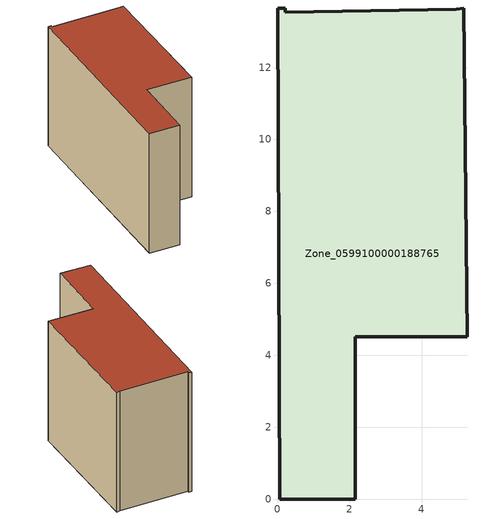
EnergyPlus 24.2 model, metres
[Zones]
Zone_0599100000188765
 floor ground (C_G): 0.21,13.54 4.96,13.62 5.18,13.65 5.27,4.51 2.16,4.51 2.16,0 0.06,0 0,13.66 0.21,13.66 z0
 wall outside (C_F): 0.06,0 2.16,0 2.16,4.51 5.27,4.51 5.18,13.65 4.96,13.62 0.21,13.54 0.21,13.66 0,13.66 0.06,0 z0:8.74
 roof outside (C_R): 4.96,13.62 0.21,13.54 0.21,13.66 0,13.66 0.06,0 2.16,0 2.16,4.51 5.27,4.51 5.18,13.65 z8.74
[BUILDING]
Pand.0599100000188765: North Axis=0; Terrain=City; Loads Convergence Tolerance Value=0.04; Temperature Convergence Tolerance Value=0.4; Solar Distribution=FullExterior; Maximum Number of Warmup Days=25; Minimum Number of Warmup Days=1
[Site:Location]
Rotterdam.The.Hague.AP_ZH_NLD Design_Conditions: Latitude=51.96; Longitude=4.45; Time Zone=1; Elevation=-4.5
[SITE:GROUNDTEMPERATURE:BUILDINGSURFACE]
18, 18, 18, 18, 18, 18, 18, 18, 18, 18, 18, 18
[MATERIAL] Thermal Absorptance=0.9; Solar Absorptance=0.7; Visible Absorptance=0.7
Name | Roughness | Thickness | Conductivity | Density | Specific Heat
G.TI.1975-1991 | MediumSmooth | 0.15 | 0.288461 | 540 | 1210
F.TI.1975-1991 | Rough | 0.3 | 0.230769 | 1920 | 840
R.TI.1975-1991 | MediumRough | 0.2 | 0.153846 | 1500 | 1000
[CONSTRUCTION]
C_G: G.TI.1975-1991
C_F: F.TI.1975-1991
C_R: R.TI.1975-1991
[ZONE]
Zone_0599100000188765: Type=1; Multiplier=1; Ceiling Height=Autocalculate; Volume=Autocalculate; Floor Area=autocalculate; Part of Total Floor Area=Yes
[ZONEINFILTRATION:DESIGNFLOWRATE]
Infil_Zone_0599100000188765: Zone or ZoneList or Space or SpaceList=Zone_0599100000188765; Schedule=AlwaysOn; Design Flow Rate Calculation Method=Flow/Area; Flow Rate per Floor Area=0.003; Constant Term Coefficient=1; Temperature Term Coefficient=0; Velocity Term Coefficient=0; Velocity Squared Term Coefficient=0
[HVACTEMPLATE:ZONE:IDEALLOADSAIRSYSTEM]
Zone_0599100000188765: Maximum Heating Supply Air Temperature=50; Minimum Cooling Supply Air Temperature=13; Maximum Heating Supply Air Humidity Ratio=0.0156; Minimum Cooling Supply Air Humidity Ratio=0.0077; Heating Limit=NoLimit; Cooling Limit=NoLimit; Dehumidification Control Type=ConstantSensibleHeatRatio; Cooling Sensible Heat Ratio=0.7; Dehumidification Setpoint=60; Humidification Control Type=None; Humidification Setpoint=30; Outdoor Air Method=None; Outdoor Air Flow Rate per Person=0.00944; Outdoor Air Flow Rate per Zone Floor Area=0; Outdoor Air Flow Rate per Zone=0; Demand Controlled Ventilation Type=None; Outdoor Air Economizer Type=NoEconomizer; Heat Recovery Type=None; Sensible Heat Recovery Effectiveness=0.7; Latent Heat Recovery Effectiveness=0.65
[ZONECONTROL:THERMOSTAT]
ThermostatControl_Zone_0599100000188765: Zone or ZoneList=Zone_0599100000188765; Control Type Schedule=DualSetpointControlType; Control 1=Thermostat_Zone_0599100000188765; Temperature Difference Between Cutout And Setpoint=0
[THERMOSTATSETPOINT:DUALSETPOINT]
Thermostat_Zone_0599100000188765: Heating Setpoint Temperature Schedule=HeatingSetpoint_Zone_0599100000188765; Cooling Setpoint Temperature Schedule=CoolingSetpoint_Zone_0599100000188765
[SCHEDULE:COMPACT]
HeatingSetpoint_Zone_0599100000188765: Through: 12/31, For: AllDays, Until: 24:00, 21
CoolingSetpoint_Zone_0599100000188765: Through: 12/31, For: AllDays, Until: 24:00, 24
DualSetpointControlType: Through: 12/31, For: AllDays, Until: 24:00, 4
AlwaysOn: Through: 12/31, For: AllDays, Until: 24:00, 1
